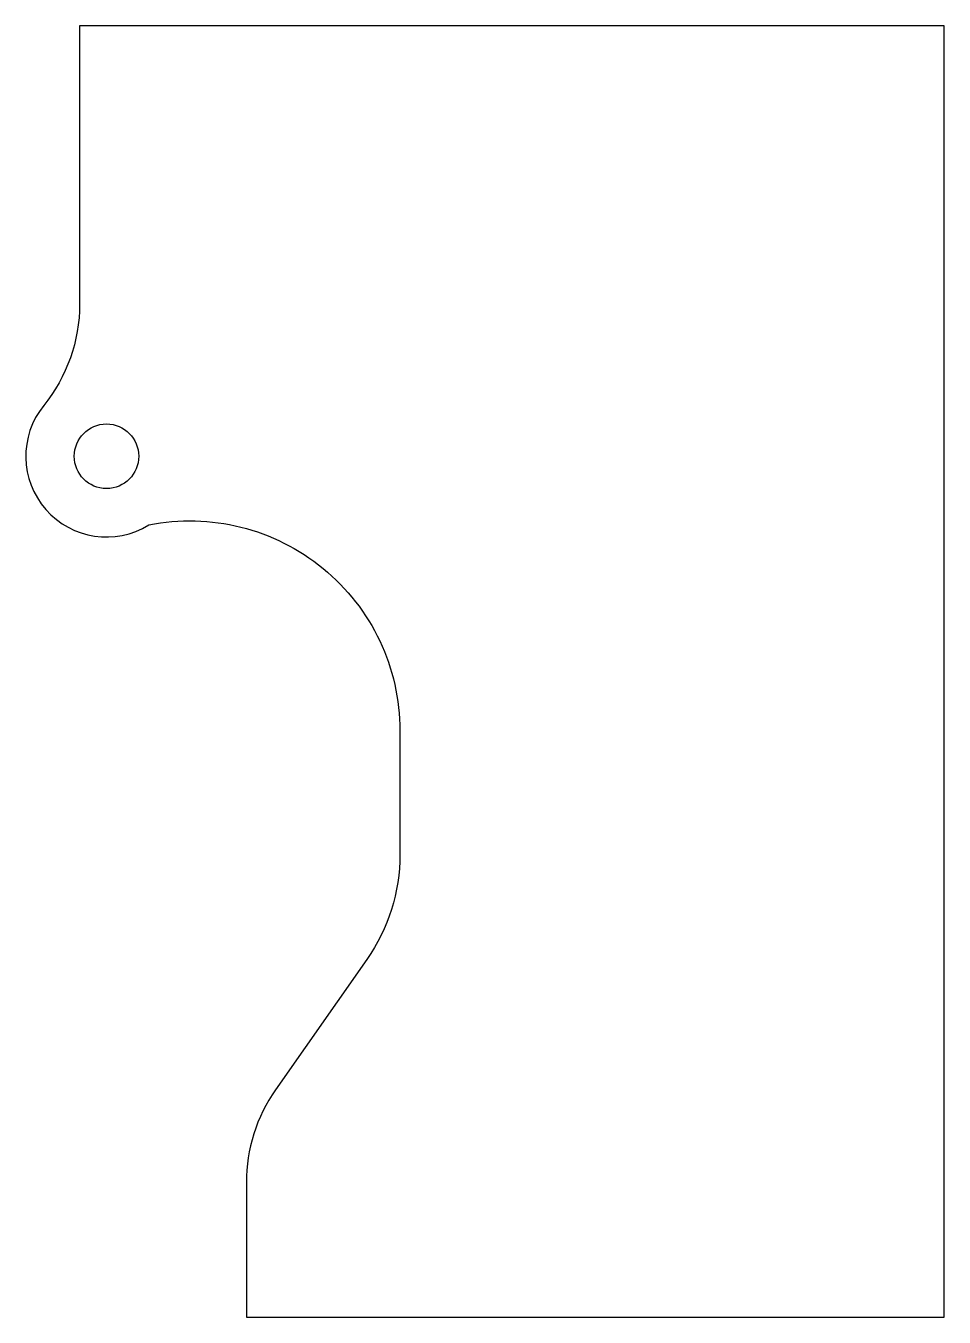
# Model space of a CAD drawing. Header units: millimetres. Extents: x -25 to 146, y -120 to 120.
import ezdxf

# ---------------------------------------------------------------- set-up
doc = ezdxf.new("R2010")
doc.units = ezdxf.units.MM
doc.layers.get('0').update_dxf_attribs({"linetype": 'CONTINUOUS'})

msp = doc.modelspace()

# ---------------------------------------------------------------- linework, layer by layer
msp.add_lwpolyline([(44.55, -11.01), (44.55, -34, -0.153915), (38.4, -53.5), (21.43, -77.74, 0.153915), (16, -94.95), (16, -120), (145.74, -120), (145.74, 120), (-15, 120), (-15, 68.28, -0.171573), (-21.67, 49.43, 0.84331), (-2.14, 27.23, -0.473572)], format="xyb", close=True)
msp.add_circle((-10, 40), 6)

doc.saveas('drawing.dxf')
